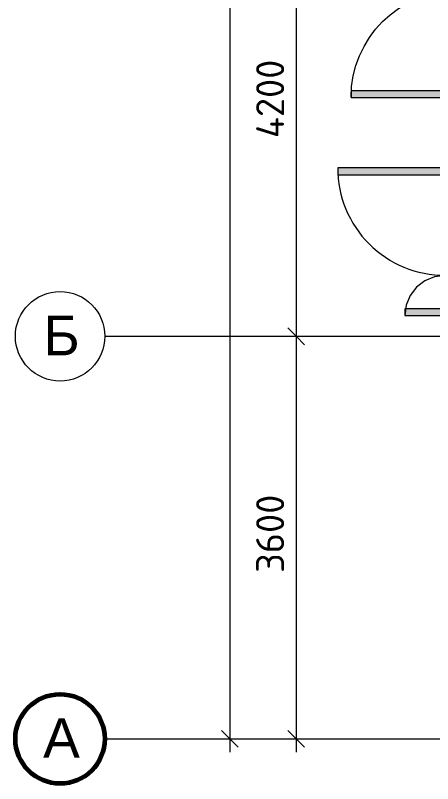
# Model space of a CAD drawing. Header units: millimetres. Extents: x -3817 to 677485, y -22715 to 103890.
# Drawn here: x -3817 to -86, y 1511 to 8381 of the extents above; entities that cross this region are included whole.
import ezdxf

# ---------------------------------------------------------------- set-up
doc = ezdxf.new("R2010")
doc.units = ezdxf.units.MM
doc.layers.add('PDF _Геометрия', color=7, linetype='Continuous', true_color=0x1d1d1d)
doc.layers.add('PDF _Сплошная заливка', color=7, linetype='Continuous', true_color=0xffffff)
doc.layers.add('PDF _Текст', color=7, linetype='Continuous')
doc.styles.add('PDF ArialMT', font='arial.ttf')
doc.styles.add('PDF ISOCPEUR', font='isocpeur.ttf')

msp = doc.modelspace()

# ---------------------------------------------------------------- hatches: boundary and pattern name
at = {"layer": 'PDF _Сплошная заливка', "transparency": 33554559}
msp.add_hatch(color=256, dxfattribs=at).paths.add_polyline_path([(-16.7, 5696.3), (25.3, 5696.3), (25.3, 5756.3), (-334.7, 5756.3), (-334.7, 5696.3), (-24.7, 5696.3)])

# ---------------------------------------------------------------- linework, layer by layer
at = {"layer": 'PDF _Геометрия', "color": 7, "lineweight": 9}
for points in [[(-1898.8, 29031.3), (-1898.8, 1791.3)], [(-1305.9, 29031.3), (-1305.9, 24061.4), (-1305.9, 23211.3), (-1305.9, 20061.3), (-1305.9, 18911.3), (-1305.9, 16911.3), (-1305.9, 15311.3), (-1305.9, 13911.3), (-1305.9, 13011.4), (-1305.9, 12411.3), (-1305.9, 9711.4), (-1305.9, 5511.3), (-1305.9, 1791.3)], [(-1499.9, 5511.3), (-1305.9, 5511.3), (-1185.9, 5511.3)], [(-2092.8, 1911.3), (-1898.8, 1911.3), (-1778.8, 1911.3)], [(-1499.9, 1911.3), (-1305.9, 1911.3), (-1185.9, 1911.3)]]:
    msp.add_lwpolyline(points, dxfattribs=at)
at = {"layer": 'PDF _Геометрия', "color": 253, "lineweight": 9, "true_color": 0xaaaaaa}
for points in [[(-814.7, 7646.3, -0.414213), (145.3, 8606.3), (31.8, 8619.1), (-76, 8656.9), (-172.7, 8717.6), (-253.5, 8798.4), (-314.2, 8895.1), (-352, 9002.9), (-364.7, 9116.3)], [(-934.7, 7016.3, 0.414214), (25.3, 6056.3), (-67.9, 6044.1), (-154.7, 6008.1), (-229.3, 5950.9), (-286.5, 5876.4), (-322.5, 5789.5), (-334.7, 5696.3)]]:
    msp.add_lwpolyline(points, format="xyb", dxfattribs=at)
at = {"layer": 'PDF _Геометрия', "color": 253, "lineweight": 13, "true_color": 0xaaaaaa}
for points in [[(-814.7, 7646.3), (145.3, 7646.3), (145.3, 7706.3), (-814.7, 7706.3)], [(-934.7, 7016.3), (-934.7, 6956.3), (25.3, 6956.3), (25.3, 7016.3)], [(-334.7, 5696.3), (25.3, 5696.3), (25.3, 5756.3), (-334.7, 5756.3)]]:
    msp.add_lwpolyline(points, close=True, dxfattribs=at)
at = {"layer": 'PDF _Геометрия', "color": 7, "lineweight": 20}
for points in [[(-1230.9, 5436.3), (-1305.9, 5511.3), (-1380.9, 5586.4)], [(-1823.8, 1836.3), (-1898.8, 1911.3), (-1973.8, 1986.4)], [(-1230.9, 1836.3), (-1305.9, 1911.3), (-1380.9, 1986.4)]]:
    msp.add_lwpolyline(points, dxfattribs=at)
at = {"layer": 'PDF _Геометрия', "color": 253, "lineweight": 9, "true_color": 0xaaaaaa}
for points in [[(-3017, 5511.3), (-517, 5511.3), (1189.4, 5511.3)], [(-3017, 1911.3), (-517, 1911.3), (1189.4, 1911.3)]]:
    msp.add_lwpolyline(points, dxfattribs=at)
msp.add_circle((-3417, 5511.3), 400, dxfattribs=at)
at = {"layer": 'PDF _Геометрия', "color": 253, "lineweight": 20, "true_color": 0xaaaaaa}
for centre in [(-3417, 5511.3), (-3417, 1911.3)]:
    msp.add_circle(centre, 400, dxfattribs=at)
at = {"layer": 'PDF _Геометрия', "color": 8, "lineweight": 60, "true_color": 0x808080}
msp.add_circle((-3417, 1911.3), 400, dxfattribs=at)
at = {"layer": 'PDF _Сплошная заливка', "lineweight": 35, "transparency": 33554559}
for points in [[(145.3, 7646.3), (145.3, 7706.3), (-814.7, 7646.3), (-814.7, 7706.3)], [(25.3, 6956.3), (25.3, 7016.3), (-934.7, 6956.3), (-934.7, 7016.3)]]:
    msp.add_solid(points, dxfattribs=at)

# ---------------------------------------------------------------- texts
at = {"layer": 'PDF _Текст', "char_height": 250.11, "attachment_point": 4, "rotation": 90, "style": 'PDF ISOCPEUR'}
for s, insert in [('4200', (-1538.7, 7283.4)), ('3600', (-1538.7, 3395.3))]:
    msp.add_mtext(s, dxfattribs=dict(at, insert=insert))
at = {"layer": 'PDF _Текст', "color": 9, "true_color": 0xbebebe, "attachment_point": 4, "style": 'PDF ArialMT'}
for s, insert, char_height in [('Б', (-3566.6, 5519), 355.6), ('А', (-3569.3, 1919), 353.5)]:
    msp.add_mtext(s, dxfattribs=dict(at, insert=insert, char_height=char_height))

doc.saveas('drawing.dxf')
